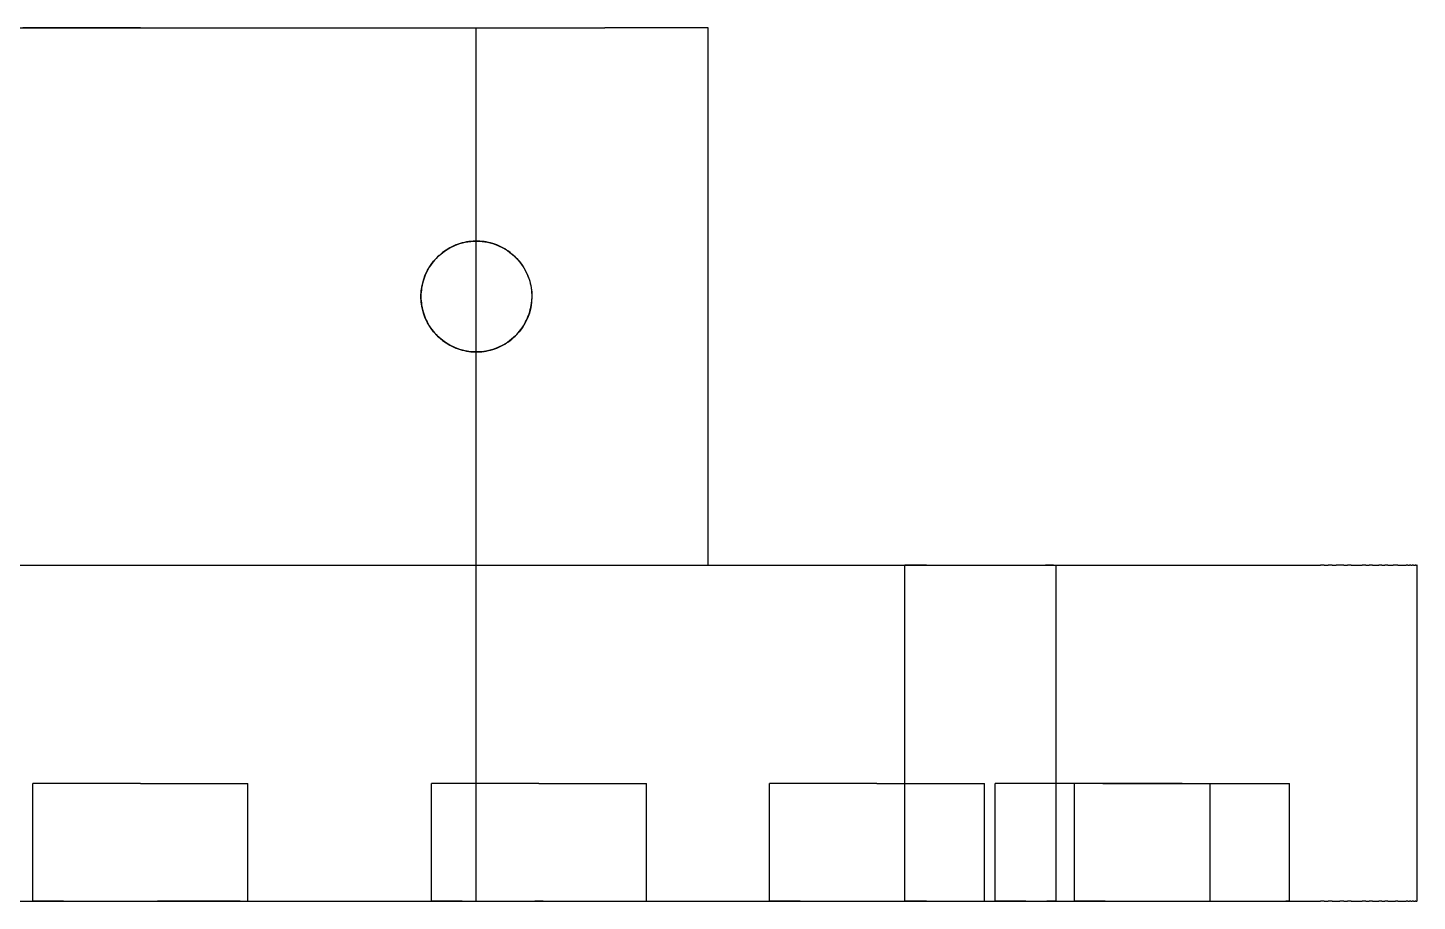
# Model space of a CAD drawing. Header units: millimetres. Extents: x -65 to 188, y -225 to 38.
# Drawn here: x 146.65 to 188, y -170 to -144 of the extents above; entities that cross this region are included whole.
import ezdxf

# ---------------------------------------------------------------- set-up
doc = ezdxf.new("R2010")
doc.units = ezdxf.units.MM
doc.layers.add('SIDE_YZ', color=7, linetype='Continuous')

msp = doc.modelspace()

# ---------------------------------------------------------------- linework, layer by layer
msp.add_circle((160, -152), 1.65)
msp.add_circle((160, -152), 1.65)
at = {"layer": 'SIDE_YZ'}
for p, q in [((136.3, -144), (163.7, -144)), ((146.872, -144), (146.497, -144)), ((147.252, -144), (146.872, -144)), ((147.637, -144), (147.252, -144)), ((148.025, -144), (147.637, -144)), ((148.416, -144), (148.025, -144)), ((148.81, -144), (148.416, -144)), ((149.205, -144), (148.81, -144)), ((149.602, -144), (149.205, -144)), ((150, -144), (149.602, -144)), ((150, -144), (150.398, -144)), ((150.398, -144), (150.795, -144)), ((150.795, -144), (151.19, -144)), ((151.19, -144), (151.584, -144)), ((151.584, -144), (151.975, -144)), ((151.975, -144), (152.363, -144)), ((152.363, -144), (152.748, -144)), ((152.748, -144), (153.128, -144)), ((153.128, -144), (153.503, -144)), ((153.503, -144), (153.873, -144)), ((153.873, -144), (154.236, -144)), ((154.236, -144), (154.593, -144)), ((154.593, -144), (154.942, -144)), ((154.942, -144), (155.284, -144)), ((155.284, -144), (155.618, -144)), ((155.618, -144), (155.942, -144)), ((155.942, -144), (156.257, -144)), ((156.257, -144), (156.562, -144)), ((156.562, -144), (156.857, -144)), ((156.857, -144), (157.141, -144)), ((157.141, -144), (157.414, -144)), ((157.414, -144), (157.675, -144)), ((157.675, -144), (157.923, -144)), ((157.923, -144), (158.16, -144)), ((158.16, -144), (158.383, -144)), ((158.383, -144), (158.593, -144)), ((158.593, -144), (158.79, -144)), ((158.79, -144), (158.972, -144)), ((158.972, -144), (159.141, -144)), ((159.141, -144), (159.295, -144)), ((159.295, -144), (159.434, -144)), ((159.434, -144), (159.559, -144)), ((159.559, -144), (159.668, -144)), ((159.668, -144), (159.762, -144)), ((159.762, -144), (159.84, -144)), ((159.84, -144), (159.903, -144)), ((159.903, -144), (159.951, -144)), ((159.951, -144), (159.982, -144)), ((159.982, -144), (159.998, -144)), ((159.998, -170), (159.998, -144)), ((163.7, -144), (163.826, -144)), ((163.951, -144), (163.826, -144)), ((164.076, -144), (163.951, -144)), ((164.201, -144), (164.076, -144)), ((164.324, -144), (164.201, -144)), ((164.447, -144), (164.324, -144)), ((164.569, -144), (164.447, -144)), ((164.689, -144), (164.569, -144)), ((164.808, -144), (164.689, -144)), ((164.925, -144), (164.808, -144)), ((165.04, -144), (164.925, -144)), ((165.153, -144), (165.04, -144)), ((165.264, -144), (165.153, -144)), ((165.372, -144), (165.264, -144)), ((165.478, -144), (165.372, -144)), ((165.581, -144), (165.478, -144)), ((165.681, -144), (165.581, -144)), ((165.778, -144), (165.681, -144)), ((165.872, -144), (165.778, -144)), ((165.963, -144), (165.872, -144)), ((166.05, -144), (165.963, -144)), ((166.133, -144), (166.05, -144)), ((166.213, -144), (166.133, -144)), ((166.289, -144), (166.213, -144)), ((166.361, -144), (166.289, -144)), ((166.428, -144), (166.361, -144)), ((166.492, -144), (166.428, -144)), ((166.551, -144), (166.492, -144)), ((166.606, -144), (166.551, -144)), ((166.656, -144), (166.606, -144)), ((166.702, -144), (166.656, -144)), ((166.743, -144), (166.702, -144)), ((166.78, -144), (166.743, -144)), ((166.812, -144), (166.78, -144)), ((166.839, -144), (166.812, -144)), ((166.861, -144), (166.839, -144)), ((166.878, -144), (166.861, -144)), ((166.89, -144), (166.878, -144)), ((166.898, -144), (166.89, -144)), ((166.898, -144), (166.9, -144)), ((166.9, -160), (166.9, -144)), ((159.331, -150.492), (159.271, -150.52)), ((159.391, -150.466), (159.331, -150.492)), ((159.453, -150.443), (159.391, -150.466)), ((159.515, -150.423), (159.453, -150.443)), ((159.578, -150.405), (159.515, -150.423)), ((159.642, -150.389), (159.578, -150.405)), ((159.706, -150.376), (159.642, -150.389)), ((159.771, -150.366), (159.706, -150.376)), ((159.836, -150.358), (159.771, -150.366)), ((159.902, -150.353), (159.836, -150.358)), ((159.967, -150.35), (159.902, -150.353)), ((160.033, -150.35), (159.967, -150.35)), ((160.098, -150.353), (160.033, -150.35)), ((160.164, -150.358), (160.098, -150.353)), ((160.229, -150.366), (160.164, -150.358)), ((160.294, -150.376), (160.229, -150.366)), ((160.358, -150.389), (160.294, -150.376)), ((160.422, -150.405), (160.358, -150.389)), ((160.485, -150.423), (160.422, -150.405)), ((160.547, -150.443), (160.485, -150.423)), ((160.609, -150.466), (160.547, -150.443)), ((160.669, -150.492), (160.609, -150.466)), ((160.729, -150.52), (160.669, -150.492)), ((158.755, -150.917), (158.713, -150.968)), ((158.799, -150.869), (158.755, -150.917)), ((158.845, -150.822), (158.799, -150.869)), ((158.893, -150.777), (158.845, -150.822)), ((158.893, -150.777), (158.942, -150.734)), ((158.993, -150.693), (158.942, -150.734)), ((159.046, -150.654), (158.993, -150.693)), ((159.1, -150.617), (159.046, -150.654)), ((159.156, -150.582), (159.1, -150.617)), ((159.213, -150.55), (159.156, -150.582)), ((159.271, -150.52), (159.213, -150.55)), ((160.787, -150.55), (160.729, -150.52)), ((160.844, -150.582), (160.787, -150.55)), ((160.9, -150.617), (160.844, -150.582)), ((160.954, -150.654), (160.9, -150.617)), ((161.007, -150.693), (160.954, -150.654)), ((161.058, -150.734), (161.007, -150.693)), ((161.107, -150.777), (161.058, -150.734)), ((161.155, -150.822), (161.107, -150.777)), ((161.201, -150.869), (161.155, -150.822)), ((161.201, -150.869), (161.245, -150.917)), ((161.245, -150.917), (161.287, -150.968)), ((158.505, -151.301), (158.479, -151.361)), ((158.534, -151.242), (158.505, -151.301)), ((158.566, -151.184), (158.534, -151.242)), ((158.599, -151.128), (158.566, -151.184)), ((158.635, -151.073), (158.599, -151.128)), ((158.673, -151.02), (158.635, -151.073)), ((158.713, -150.968), (158.673, -151.02)), ((161.287, -150.968), (161.327, -151.02)), ((161.327, -151.02), (161.365, -151.073)), ((161.365, -151.073), (161.401, -151.128)), ((161.401, -151.128), (161.434, -151.184)), ((161.434, -151.184), (161.466, -151.242)), ((161.466, -151.242), (161.495, -151.301)), ((161.495, -151.301), (161.521, -151.361)), ((158.371, -151.739), (158.362, -151.804)), ((158.383, -151.674), (158.371, -151.739)), ((158.397, -151.61), (158.383, -151.674)), ((158.414, -151.547), (158.397, -151.61)), ((158.433, -151.484), (158.414, -151.547)), ((158.455, -151.422), (158.433, -151.484)), ((158.479, -151.361), (158.455, -151.422)), ((161.521, -151.361), (161.545, -151.422)), ((161.545, -151.422), (161.567, -151.484)), ((161.567, -151.484), (161.586, -151.547)), ((161.586, -151.547), (161.603, -151.61)), ((161.603, -151.61), (161.617, -151.674)), ((161.617, -151.674), (161.629, -151.739)), ((161.629, -151.739), (161.638, -151.804)), ((158.351, -151.934), (158.35, -152)), ((158.35, -152), (158.351, -152.066)), ((158.355, -151.869), (158.351, -151.934)), ((158.351, -152.066), (158.355, -152.131)), ((158.362, -151.804), (158.355, -151.869)), ((158.355, -152.131), (158.362, -152.196)), ((161.638, -151.804), (161.645, -151.869)), ((161.638, -152.196), (161.645, -152.131)), ((161.645, -151.869), (161.649, -151.934)), ((161.645, -152.131), (161.649, -152.066)), ((161.649, -151.934), (161.65, -152)), ((161.65, -152), (161.649, -152.066)), ((158.362, -152.196), (158.371, -152.261)), ((158.371, -152.261), (158.383, -152.326)), ((158.383, -152.326), (158.397, -152.39)), ((158.397, -152.39), (158.414, -152.453)), ((158.414, -152.453), (158.433, -152.516)), ((158.433, -152.516), (158.455, -152.578)), ((158.455, -152.578), (158.479, -152.639)), ((161.521, -152.639), (161.545, -152.578)), ((161.545, -152.578), (161.567, -152.516)), ((161.567, -152.516), (161.586, -152.453)), ((161.586, -152.453), (161.603, -152.39)), ((161.603, -152.39), (161.617, -152.326)), ((161.617, -152.326), (161.629, -152.261)), ((161.629, -152.261), (161.638, -152.196)), ((158.479, -152.639), (158.505, -152.699)), ((158.505, -152.699), (158.534, -152.758)), ((158.534, -152.758), (158.566, -152.816)), ((158.566, -152.816), (158.599, -152.872)), ((158.599, -152.872), (158.635, -152.927)), ((158.635, -152.927), (158.673, -152.98)), ((158.673, -152.98), (158.713, -153.032)), ((161.287, -153.032), (161.327, -152.98)), ((161.327, -152.98), (161.365, -152.927)), ((161.365, -152.927), (161.401, -152.872)), ((161.401, -152.872), (161.434, -152.816)), ((161.434, -152.816), (161.466, -152.758)), ((161.466, -152.758), (161.495, -152.699)), ((161.495, -152.699), (161.521, -152.639)), ((158.713, -153.032), (158.755, -153.083)), ((158.755, -153.083), (158.799, -153.131)), ((158.799, -153.131), (158.845, -153.178)), ((158.845, -153.178), (158.893, -153.223)), ((158.893, -153.223), (158.942, -153.266)), ((158.993, -153.307), (158.942, -153.266)), ((158.993, -153.307), (159.046, -153.346)), ((159.046, -153.346), (159.1, -153.383)), ((159.1, -153.383), (159.156, -153.418)), ((160.844, -153.418), (160.9, -153.383)), ((160.9, -153.383), (160.954, -153.346)), ((160.954, -153.346), (161.007, -153.307)), ((161.007, -153.307), (161.058, -153.266)), ((161.058, -153.266), (161.107, -153.223)), ((161.107, -153.223), (161.155, -153.178)), ((161.155, -153.178), (161.201, -153.131)), ((161.201, -153.131), (161.245, -153.083)), ((161.245, -153.083), (161.287, -153.032)), ((159.156, -153.418), (159.213, -153.45)), ((159.213, -153.45), (159.271, -153.48)), ((159.271, -153.48), (159.331, -153.508)), ((159.331, -153.508), (159.391, -153.534)), ((159.391, -153.534), (159.453, -153.557)), ((159.453, -153.557), (159.515, -153.577)), ((159.515, -153.577), (159.578, -153.595)), ((159.578, -153.595), (159.642, -153.611)), ((159.642, -153.611), (159.706, -153.624)), ((159.706, -153.624), (159.771, -153.634)), ((159.771, -153.634), (159.836, -153.642)), ((159.836, -153.642), (159.902, -153.647)), ((159.902, -153.647), (159.967, -153.65)), ((159.967, -153.65), (160.033, -153.65)), ((160.033, -153.65), (160.098, -153.647)), ((160.098, -153.647), (160.164, -153.642)), ((160.164, -153.642), (160.229, -153.634)), ((160.229, -153.634), (160.294, -153.624)), ((160.294, -153.624), (160.358, -153.611)), ((160.358, -153.611), (160.422, -153.595)), ((160.422, -153.595), (160.485, -153.577)), ((160.485, -153.577), (160.547, -153.557)), ((160.547, -153.557), (160.609, -153.534)), ((160.609, -153.534), (160.669, -153.508)), ((160.669, -153.508), (160.729, -153.48)), ((160.729, -153.48), (160.787, -153.45)), ((160.787, -153.45), (160.844, -153.418)), ((115, -160), (185, -160)), ((136.3, -160), (163.7, -160)), ((163.7, -160), (163.826, -160)), ((163.826, -160), (163.951, -160)), ((163.951, -160), (164.076, -160)), ((164.076, -160), (164.201, -160)), ((164.201, -160), (164.324, -160)), ((164.324, -160), (164.447, -160)), ((164.447, -160), (164.569, -160)), ((164.569, -160), (164.689, -160)), ((164.689, -160), (164.808, -160)), ((164.808, -160), (164.925, -160)), ((164.925, -160), (165.04, -160)), ((165.04, -160), (165.153, -160)), ((165.153, -160), (165.264, -160)), ((165.264, -160), (165.372, -160)), ((165.372, -160), (165.478, -160)), ((165.478, -160), (165.581, -160)), ((165.581, -160), (165.681, -160)), ((165.681, -160), (165.778, -160)), ((165.778, -160), (165.872, -160)), ((165.872, -160), (165.963, -160)), ((165.963, -160), (166.05, -160)), ((166.05, -160), (166.133, -160)), ((166.133, -160), (166.213, -160)), ((166.213, -160), (166.289, -160)), ((166.289, -160), (166.361, -160)), ((166.361, -160), (166.428, -160)), ((166.428, -160), (166.492, -160)), ((166.492, -160), (166.551, -160)), ((166.551, -160), (166.606, -160)), ((166.606, -160), (166.656, -160)), ((166.656, -160), (166.702, -160)), ((166.702, -160), (166.743, -160)), ((166.743, -160), (166.78, -160)), ((166.78, -160), (166.812, -160)), ((166.812, -160), (166.839, -160)), ((166.839, -160), (166.861, -160)), ((166.861, -160), (166.878, -160)), ((166.878, -160), (166.89, -160)), ((166.89, -160), (166.898, -160)), ((166.898, -160), (166.9, -160)), ((172.75, -170), (172.75, -160)), ((172.754, -160), (172.75, -160)), ((172.761, -160), (172.754, -160)), ((172.772, -160), (172.761, -160)), ((172.786, -160), (172.772, -160)), ((172.804, -160), (172.786, -160)), ((172.825, -160), (172.804, -160)), ((172.849, -160), (172.825, -160)), ((172.877, -160), (172.849, -160)), ((172.909, -160), (172.877, -160)), ((172.943, -160), (172.909, -160)), ((172.981, -160), (172.943, -160)), ((173.022, -160), (172.981, -160)), ((173.067, -160), (173.022, -160)), ((173.114, -160), (173.067, -160)), ((173.164, -160), (173.114, -160)), ((173.217, -160), (173.164, -160)), ((173.273, -160), (173.217, -160)), ((173.332, -160), (173.273, -160)), ((173.393, -160), (173.332, -160)), ((173.393, -160), (173.457, -160)), ((173.457, -160), (173.523, -160)), ((173.523, -160), (173.592, -160)), ((173.592, -160), (173.663, -160)), ((173.663, -160), (173.736, -160)), ((173.736, -160), (173.811, -160)), ((173.811, -160), (173.888, -160)), ((173.888, -160), (173.967, -160)), ((173.967, -160), (174.047, -160)), ((174.047, -160), (174.129, -160)), ((174.129, -160), (174.212, -160)), ((174.212, -160), (174.296, -160)), ((174.296, -160), (174.382, -160)), ((174.382, -160), (174.468, -160)), ((174.468, -160), (174.556, -160)), ((174.556, -160), (174.644, -160)), ((174.644, -160), (174.732, -160)), ((174.732, -160), (174.821, -160)), ((174.821, -160), (174.911, -160)), ((174.911, -160), (175, -160)), ((175, -160), (175.089, -160)), ((175.089, -160), (175.179, -160)), ((175.179, -160), (175.268, -160)), ((175.268, -160), (175.356, -160)), ((175.356, -160), (175.444, -160)), ((175.444, -160), (175.532, -160)), ((175.532, -160), (175.618, -160)), ((175.618, -160), (175.704, -160)), ((175.704, -160), (175.788, -160)), ((175.788, -160), (175.871, -160)), ((175.871, -160), (175.953, -160)), ((175.953, -160), (176.033, -160)), ((176.033, -160), (176.112, -160)), ((176.112, -160), (176.189, -160)), ((176.189, -160), (176.264, -160)), ((176.264, -160), (176.337, -160)), ((176.337, -160), (176.408, -160)), ((176.408, -160), (176.477, -160)), ((176.477, -160), (176.543, -160)), ((176.543, -160), (176.607, -160)), ((176.607, -160), (176.668, -160)), ((176.668, -160), (176.727, -160)), ((176.727, -160), (176.783, -160)), ((176.783, -160), (176.836, -160)), ((176.836, -160), (176.886, -160)), ((176.886, -160), (176.933, -160)), ((176.978, -160), (176.933, -160)), ((177.019, -160), (176.978, -160)), ((177.057, -160), (177.019, -160)), ((177.091, -160), (177.057, -160)), ((177.123, -160), (177.091, -160)), ((177.151, -160), (177.123, -160)), ((177.175, -160), (177.151, -160)), ((177.175, -160), (177.196, -160)), ((177.196, -160), (177.214, -160)), ((177.214, -160), (177.228, -160)), ((177.228, -160), (177.239, -160)), ((177.239, -160), (177.246, -160)), ((177.246, -160), (177.25, -160)), ((177.25, -170), (177.25, -160)), ((185, -160), (185.118, -160)), ((185.235, -160), (185.118, -160)), ((185.235, -160), (185.353, -160)), ((185.469, -160), (185.353, -160)), ((185.469, -160), (185.585, -160)), ((185.7, -160), (185.585, -160)), ((185.814, -160), (185.7, -160)), ((185.814, -160), (185.927, -160)), ((186.038, -160), (185.927, -160)), ((186.038, -160), (186.148, -160)), ((186.148, -160), (186.256, -160)), ((186.256, -160), (186.362, -160)), ((186.466, -160), (186.362, -160)), ((186.466, -160), (186.567, -160)), ((186.667, -160), (186.567, -160)), ((186.667, -160), (186.763, -160)), ((186.763, -160), (186.857, -160)), ((186.948, -160), (186.857, -160)), ((186.948, -160), (187.036, -160)), ((187.121, -160), (187.036, -160)), ((187.121, -160), (187.203, -160)), ((187.203, -160), (187.281, -160)), ((187.356, -160), (187.281, -160)), ((187.427, -160), (187.356, -160)), ((187.427, -160), (187.494, -160)), ((187.494, -160), (187.558, -160)), ((187.558, -160), (187.617, -160)), ((187.617, -160), (187.673, -160)), ((187.724, -160), (187.673, -160)), ((187.724, -160), (187.772, -160)), ((187.815, -160), (187.772, -160)), ((187.815, -160), (187.853, -160)), ((187.887, -160), (187.853, -160)), ((187.887, -160), (187.917, -160)), ((187.917, -160), (187.942, -160)), ((187.963, -160), (187.942, -160)), ((187.963, -160), (187.979, -160)), ((187.979, -160), (187.991, -160)), ((187.998, -160), (187.991, -160)), ((187.998, -160), (188, -160)), ((188, -170), (188, -160)), ((146.801, -170), (146.801, -166.5)), ((146.806, -166.5), (146.801, -166.5)), ((146.816, -166.5), (146.806, -166.5)), ((146.831, -166.5), (146.816, -166.5)), ((146.851, -166.5), (146.831, -166.5)), ((146.876, -166.5), (146.851, -166.5)), ((146.906, -166.5), (146.876, -166.5)), ((146.941, -166.5), (146.906, -166.5)), ((146.981, -166.5), (146.941, -166.5)), ((147.026, -166.5), (146.981, -166.5)), ((147.075, -166.5), (147.026, -166.5)), ((147.129, -166.5), (147.075, -166.5)), ((147.187, -166.5), (147.129, -166.5)), ((147.25, -166.5), (147.187, -166.5)), ((147.317, -166.5), (147.25, -166.5)), ((147.389, -166.5), (147.317, -166.5)), ((147.465, -166.5), (147.389, -166.5)), ((147.544, -166.5), (147.465, -166.5)), ((147.628, -166.5), (147.544, -166.5)), ((147.715, -166.5), (147.628, -166.5)), ((147.806, -166.5), (147.715, -166.5)), ((147.9, -166.5), (147.806, -166.5)), ((147.998, -166.5), (147.9, -166.5)), ((148.099, -166.5), (147.998, -166.5)), ((148.202, -166.5), (148.099, -166.5)), ((148.309, -166.5), (148.202, -166.5)), ((148.418, -166.5), (148.309, -166.5)), ((148.53, -166.5), (148.418, -166.5)), ((148.644, -166.5), (148.53, -166.5)), ((148.761, -166.5), (148.644, -166.5)), ((148.879, -166.5), (148.761, -166.5)), ((148.999, -166.5), (148.879, -166.5)), ((149.121, -166.5), (148.999, -166.5)), ((149.244, -166.5), (149.121, -166.5)), ((149.368, -166.5), (149.244, -166.5)), ((149.493, -166.5), (149.368, -166.5)), ((149.619, -166.5), (149.493, -166.5)), ((149.746, -166.5), (149.619, -166.5)), ((149.873, -166.5), (149.746, -166.5)), ((150, -166.5), (149.873, -166.5)), ((150, -166.5), (150.127, -166.5)), ((150.127, -166.5), (150.254, -166.5)), ((150.254, -166.5), (150.381, -166.5)), ((150.381, -166.5), (150.507, -166.5)), ((150.507, -166.5), (150.632, -166.5)), ((150.632, -166.5), (150.756, -166.5)), ((150.756, -166.5), (150.879, -166.5)), ((150.879, -166.5), (151.001, -166.5)), ((151.001, -166.5), (151.121, -166.5)), ((151.121, -166.5), (151.239, -166.5)), ((151.239, -166.5), (151.356, -166.5)), ((151.356, -166.5), (151.47, -166.5)), ((151.47, -166.5), (151.582, -166.5)), ((151.582, -166.5), (151.691, -166.5)), ((151.691, -166.5), (151.798, -166.5)), ((151.798, -166.5), (151.901, -166.5)), ((151.901, -166.5), (152.002, -166.5)), ((152.002, -166.5), (152.1, -166.5)), ((152.1, -166.5), (152.194, -166.5)), ((152.194, -166.5), (152.285, -166.5)), ((152.285, -166.5), (152.372, -166.5)), ((152.372, -166.5), (152.456, -166.5)), ((152.456, -166.5), (152.535, -166.5)), ((152.535, -166.5), (152.611, -166.5)), ((152.611, -166.5), (152.683, -166.5)), ((152.683, -166.5), (152.75, -166.5)), ((152.75, -166.5), (152.813, -166.5)), ((152.813, -166.5), (152.871, -166.5)), ((152.871, -166.5), (152.925, -166.5)), ((152.925, -166.5), (152.974, -166.5)), ((152.974, -166.5), (153.019, -166.5)), ((153.019, -166.5), (153.059, -166.5)), ((153.059, -166.5), (153.094, -166.5)), ((153.094, -166.5), (153.124, -166.5)), ((153.124, -166.5), (153.149, -166.5)), ((153.149, -166.5), (153.169, -166.5)), ((153.169, -166.5), (153.184, -166.5)), ((153.184, -166.5), (153.194, -166.5)), ((153.194, -166.5), (153.199, -166.5)), ((153.199, -170), (153.199, -166.5)), ((158.664, -170), (158.664, -166.5)), ((158.669, -166.5), (158.664, -166.5)), ((158.679, -166.5), (158.669, -166.5)), ((158.694, -166.5), (158.679, -166.5)), ((158.714, -166.5), (158.694, -166.5)), ((158.739, -166.5), (158.714, -166.5)), ((158.769, -166.5), (158.739, -166.5)), ((158.804, -166.5), (158.769, -166.5)), ((158.844, -166.5), (158.804, -166.5)), ((158.889, -166.5), (158.844, -166.5)), ((158.938, -166.5), (158.889, -166.5)), ((158.992, -166.5), (158.938, -166.5)), ((159.05, -166.5), (158.992, -166.5)), ((159.113, -166.5), (159.05, -166.5)), ((159.181, -166.5), (159.113, -166.5)), ((159.252, -166.5), (159.181, -166.5)), ((159.328, -166.5), (159.252, -166.5)), ((159.407, -166.5), (159.328, -166.5)), ((159.491, -166.5), (159.407, -166.5)), ((159.578, -166.5), (159.491, -166.5)), ((159.669, -166.5), (159.578, -166.5)), ((159.763, -166.5), (159.669, -166.5)), ((159.861, -166.5), (159.763, -166.5)), ((159.962, -166.5), (159.861, -166.5)), ((160.066, -166.5), (159.962, -166.5)), ((160.172, -166.5), (160.066, -166.5)), ((160.282, -166.5), (160.172, -166.5)), ((160.393, -166.5), (160.282, -166.5)), ((160.508, -166.5), (160.393, -166.5)), ((160.624, -166.5), (160.508, -166.5)), ((160.742, -166.5), (160.624, -166.5)), ((160.862, -166.5), (160.742, -166.5)), ((160.984, -166.5), (160.862, -166.5)), ((161.107, -166.5), (160.984, -166.5)), ((161.231, -166.5), (161.107, -166.5)), ((161.356, -166.5), (161.231, -166.5)), ((161.482, -166.5), (161.356, -166.5)), ((161.609, -166.5), (161.482, -166.5)), ((161.736, -166.5), (161.609, -166.5)), ((161.863, -166.5), (161.736, -166.5)), ((161.863, -166.5), (161.99, -166.5)), ((161.99, -166.5), (162.117, -166.5)), ((162.117, -166.5), (162.244, -166.5)), ((162.244, -166.5), (162.37, -166.5)), ((162.37, -166.5), (162.495, -166.5)), ((162.495, -166.5), (162.619, -166.5)), ((162.619, -166.5), (162.743, -166.5)), ((162.743, -166.5), (162.864, -166.5)), ((162.864, -166.5), (162.984, -166.5)), ((162.984, -166.5), (163.102, -166.5)), ((163.102, -166.5), (163.219, -166.5)), ((163.219, -166.5), (163.333, -166.5)), ((163.333, -166.5), (163.445, -166.5)), ((163.445, -166.5), (163.554, -166.5)), ((163.554, -166.5), (163.661, -166.5)), ((163.661, -166.5), (163.765, -166.5)), ((163.765, -166.5), (163.865, -166.5)), ((163.865, -166.5), (163.963, -166.5)), ((163.963, -166.5), (164.057, -166.5)), ((164.057, -166.5), (164.148, -166.5)), ((164.148, -166.5), (164.236, -166.5)), ((164.236, -166.5), (164.319, -166.5)), ((164.319, -166.5), (164.399, -166.5)), ((164.399, -166.5), (164.474, -166.5)), ((164.474, -166.5), (164.546, -166.5)), ((164.546, -166.5), (164.613, -166.5)), ((164.613, -166.5), (164.676, -166.5)), ((164.676, -166.5), (164.734, -166.5)), ((164.734, -166.5), (164.788, -166.5)), ((164.788, -166.5), (164.838, -166.5)), ((164.838, -166.5), (164.882, -166.5)), ((164.882, -166.5), (164.922, -166.5)), ((164.922, -166.5), (164.957, -166.5)), ((164.957, -166.5), (164.987, -166.5)), ((164.987, -166.5), (165.012, -166.5)), ((165.012, -166.5), (165.032, -166.5)), ((165.032, -166.5), (165.047, -166.5)), ((165.047, -166.5), (165.057, -166.5)), ((165.057, -166.5), (165.063, -166.5)), ((165.063, -170), (165.063, -166.5)), ((168.721, -170), (168.721, -166.5)), ((168.726, -166.5), (168.721, -166.5)), ((168.736, -166.5), (168.726, -166.5)), ((168.751, -166.5), (168.736, -166.5)), ((168.771, -166.5), (168.751, -166.5)), ((168.797, -166.5), (168.771, -166.5)), ((168.827, -166.5), (168.797, -166.5)), ((168.862, -166.5), (168.827, -166.5)), ((168.901, -166.5), (168.862, -166.5)), ((168.946, -166.5), (168.901, -166.5)), ((168.995, -166.5), (168.946, -166.5)), ((169.049, -166.5), (168.995, -166.5)), ((169.108, -166.5), (169.049, -166.5)), ((169.17, -166.5), (169.108, -166.5)), ((169.238, -166.5), (169.17, -166.5)), ((169.309, -166.5), (169.238, -166.5)), ((169.385, -166.5), (169.309, -166.5)), ((169.464, -166.5), (169.385, -166.5)), ((169.548, -166.5), (169.464, -166.5)), ((169.635, -166.5), (169.548, -166.5)), ((169.726, -166.5), (169.635, -166.5)), ((169.82, -166.5), (169.726, -166.5)), ((169.918, -166.5), (169.82, -166.5)), ((170.019, -166.5), (169.918, -166.5)), ((170.123, -166.5), (170.019, -166.5)), ((170.229, -166.5), (170.123, -166.5)), ((170.339, -166.5), (170.229, -166.5)), ((170.451, -166.5), (170.339, -166.5)), ((170.565, -166.5), (170.451, -166.5)), ((170.681, -166.5), (170.565, -166.5)), ((170.799, -166.5), (170.681, -166.5)), ((170.919, -166.5), (170.799, -166.5)), ((171.041, -166.5), (170.919, -166.5)), ((171.164, -166.5), (171.041, -166.5)), ((171.288, -166.5), (171.164, -166.5)), ((171.413, -166.5), (171.288, -166.5)), ((171.539, -166.5), (171.413, -166.5)), ((171.666, -166.5), (171.539, -166.5)), ((171.793, -166.5), (171.666, -166.5)), ((171.92, -166.5), (171.793, -166.5)), ((171.92, -166.5), (172.048, -166.5)), ((172.048, -166.5), (172.175, -166.5)), ((172.175, -166.5), (172.301, -166.5)), ((172.301, -166.5), (172.427, -166.5)), ((172.427, -166.5), (172.552, -166.5)), ((172.552, -166.5), (172.677, -166.5)), ((172.677, -166.5), (172.8, -166.5)), ((172.8, -166.5), (172.921, -166.5)), ((172.921, -166.5), (173.041, -166.5)), ((173.041, -166.5), (173.16, -166.5)), ((173.16, -166.5), (173.276, -166.5)), ((173.276, -166.5), (173.39, -166.5)), ((173.39, -166.5), (173.502, -166.5)), ((173.502, -166.5), (173.611, -166.5)), ((173.611, -166.5), (173.718, -166.5)), ((173.718, -166.5), (173.822, -166.5)), ((173.822, -166.5), (173.923, -166.5)), ((173.923, -166.5), (174.02, -166.5)), ((174.02, -166.5), (174.115, -166.5)), ((174.115, -166.5), (174.205, -166.5)), ((174.205, -166.5), (174.293, -166.5)), ((174.293, -166.5), (174.376, -166.5)), ((174.376, -166.5), (174.456, -166.5)), ((174.456, -166.5), (174.531, -166.5)), ((174.531, -166.5), (174.603, -166.5)), ((174.603, -166.5), (174.67, -166.5)), ((174.67, -166.5), (174.733, -166.5)), ((174.733, -166.5), (174.791, -166.5)), ((174.791, -166.5), (174.845, -166.5)), ((174.845, -166.5), (174.895, -166.5)), ((174.895, -166.5), (174.939, -166.5)), ((174.939, -166.5), (174.979, -166.5)), ((174.979, -166.5), (175.014, -166.5)), ((175.014, -166.5), (175.044, -166.5)), ((175.044, -166.5), (175.069, -166.5)), ((175.069, -166.5), (175.089, -166.5)), ((175.089, -166.5), (175.105, -166.5)), ((175.105, -166.5), (175.115, -166.5)), ((175.115, -166.5), (175.12, -166.5)), ((175.12, -170), (175.12, -166.5)), ((175.441, -170), (175.441, -166.5)), ((175.446, -166.5), (175.441, -166.5)), ((175.456, -166.5), (175.446, -166.5)), ((175.471, -166.5), (175.456, -166.5)), ((175.491, -166.5), (175.471, -166.5)), ((175.517, -166.5), (175.491, -166.5)), ((175.547, -166.5), (175.517, -166.5)), ((175.582, -166.5), (175.547, -166.5)), ((175.621, -166.5), (175.582, -166.5)), ((175.666, -166.5), (175.621, -166.5)), ((175.715, -166.5), (175.666, -166.5)), ((175.769, -166.5), (175.715, -166.5)), ((175.828, -166.5), (175.769, -166.5)), ((175.89, -166.5), (175.828, -166.5)), ((175.958, -166.5), (175.89, -166.5)), ((176.029, -166.5), (175.958, -166.5)), ((176.105, -166.5), (176.029, -166.5)), ((176.184, -166.5), (176.105, -166.5)), ((176.268, -166.5), (176.184, -166.5)), ((176.355, -166.5), (176.268, -166.5)), ((176.446, -166.5), (176.355, -166.5)), ((176.54, -166.5), (176.446, -166.5)), ((176.638, -166.5), (176.54, -166.5)), ((176.739, -166.5), (176.638, -166.5)), ((176.843, -166.5), (176.739, -166.5)), ((176.949, -166.5), (176.843, -166.5)), ((177.059, -166.5), (176.949, -166.5)), ((177.171, -166.5), (177.059, -166.5)), ((177.285, -166.5), (177.171, -166.5)), ((177.401, -166.5), (177.285, -166.5)), ((177.519, -166.5), (177.401, -166.5)), ((177.639, -166.5), (177.519, -166.5)), ((177.761, -166.5), (177.639, -166.5)), ((177.884, -166.5), (177.761, -166.5)), ((177.801, -170), (177.801, -166.5)), ((177.806, -166.5), (177.801, -166.5)), ((177.816, -166.5), (177.806, -166.5)), ((177.831, -166.5), (177.816, -166.5)), ((177.851, -166.5), (177.831, -166.5)), ((177.876, -166.5), (177.851, -166.5)), ((177.906, -166.5), (177.876, -166.5)), ((178.008, -166.5), (177.884, -166.5)), ((177.941, -166.5), (177.906, -166.5)), ((177.981, -166.5), (177.941, -166.5)), ((178.026, -166.5), (177.981, -166.5)), ((178.133, -166.5), (178.008, -166.5)), ((178.075, -166.5), (178.026, -166.5)), ((178.129, -166.5), (178.075, -166.5)), ((178.187, -166.5), (178.129, -166.5)), ((178.259, -166.5), (178.133, -166.5)), ((178.25, -166.5), (178.187, -166.5)), ((178.317, -166.5), (178.25, -166.5)), ((178.386, -166.5), (178.259, -166.5)), ((178.389, -166.5), (178.317, -166.5)), ((178.513, -166.5), (178.386, -166.5)), ((178.465, -166.5), (178.389, -166.5)), ((178.544, -166.5), (178.465, -166.5)), ((178.64, -166.5), (178.513, -166.5)), ((178.628, -166.5), (178.544, -166.5)), ((178.715, -166.5), (178.628, -166.5)), ((178.64, -166.5), (178.767, -166.5)), ((178.806, -166.5), (178.715, -166.5)), ((178.767, -166.5), (178.895, -166.5)), ((178.9, -166.5), (178.806, -166.5)), ((178.895, -166.5), (179.021, -166.5)), ((178.998, -166.5), (178.9, -166.5)), ((179.099, -166.5), (178.998, -166.5)), ((179.021, -166.5), (179.147, -166.5)), ((179.202, -166.5), (179.099, -166.5)), ((179.147, -166.5), (179.272, -166.5)), ((179.309, -166.5), (179.202, -166.5)), ((179.272, -166.5), (179.397, -166.5)), ((179.418, -166.5), (179.309, -166.5)), ((179.397, -166.5), (179.52, -166.5)), ((179.53, -166.5), (179.418, -166.5)), ((179.52, -166.5), (179.641, -166.5)), ((179.644, -166.5), (179.53, -166.5)), ((179.641, -166.5), (179.761, -166.5)), ((179.761, -166.5), (179.644, -166.5)), ((179.761, -166.5), (179.88, -166.5)), ((179.879, -166.5), (179.761, -166.5)), ((179.999, -166.5), (179.879, -166.5)), ((179.88, -166.5), (179.996, -166.5)), ((179.996, -166.5), (180.11, -166.5)), ((180.121, -166.5), (179.999, -166.5)), ((180.11, -166.5), (180.222, -166.5)), ((180.244, -166.5), (180.121, -166.5)), ((180.222, -166.5), (180.331, -166.5)), ((180.368, -166.5), (180.244, -166.5)), ((180.331, -166.5), (180.438, -166.5)), ((180.493, -166.5), (180.368, -166.5)), ((180.438, -166.5), (180.542, -166.5)), ((180.619, -166.5), (180.493, -166.5)), ((180.542, -166.5), (180.643, -166.5)), ((180.746, -166.5), (180.619, -166.5)), ((180.643, -166.5), (180.74, -166.5)), ((180.74, -166.5), (180.835, -166.5)), ((180.873, -166.5), (180.746, -166.5)), ((180.835, -166.5), (180.925, -166.5)), ((181, -166.5), (180.873, -166.5)), ((180.925, -166.5), (181.013, -166.5)), ((181, -166.5), (181.127, -166.5)), ((181.013, -166.5), (181.096, -166.5)), ((181.096, -166.5), (181.176, -166.5)), ((181.127, -166.5), (181.254, -166.5)), ((181.176, -166.5), (181.251, -166.5)), ((181.251, -166.5), (181.323, -166.5)), ((181.254, -166.5), (181.381, -166.5)), ((181.323, -166.5), (181.39, -166.5)), ((181.381, -166.5), (181.507, -166.5)), ((181.39, -166.5), (181.453, -166.5)), ((181.453, -166.5), (181.511, -166.5)), ((181.507, -166.5), (181.632, -166.5)), ((181.511, -166.5), (181.565, -166.5)), ((181.565, -166.5), (181.615, -166.5)), ((181.615, -166.5), (181.659, -166.5)), ((181.632, -166.5), (181.756, -166.5)), ((181.659, -166.5), (181.699, -166.5)), ((181.699, -166.5), (181.734, -166.5)), ((181.734, -166.5), (181.764, -166.5)), ((181.756, -166.5), (181.879, -166.5)), ((181.764, -166.5), (181.789, -166.5)), ((181.789, -166.5), (181.809, -166.5)), ((181.809, -166.5), (181.824, -166.5)), ((181.824, -166.5), (181.835, -166.5)), ((181.835, -166.5), (181.84, -166.5)), ((181.84, -170), (181.84, -166.5)), ((181.879, -166.5), (182.001, -166.5)), ((182.001, -166.5), (182.121, -166.5)), ((182.121, -166.5), (182.239, -166.5)), ((182.239, -166.5), (182.356, -166.5)), ((182.356, -166.5), (182.47, -166.5)), ((182.47, -166.5), (182.582, -166.5)), ((182.582, -166.5), (182.691, -166.5)), ((182.691, -166.5), (182.798, -166.5)), ((182.798, -166.5), (182.901, -166.5)), ((182.901, -166.5), (183.002, -166.5)), ((183.002, -166.5), (183.1, -166.5)), ((183.1, -166.5), (183.194, -166.5)), ((183.194, -166.5), (183.285, -166.5)), ((183.285, -166.5), (183.372, -166.5)), ((183.372, -166.5), (183.456, -166.5)), ((183.456, -166.5), (183.535, -166.5)), ((183.535, -166.5), (183.611, -166.5)), ((183.611, -166.5), (183.683, -166.5)), ((183.683, -166.5), (183.75, -166.5)), ((183.75, -166.5), (183.813, -166.5)), ((183.813, -166.5), (183.871, -166.5)), ((183.871, -166.5), (183.925, -166.5)), ((183.925, -166.5), (183.974, -166.5)), ((183.974, -166.5), (184.019, -166.5)), ((184.019, -166.5), (184.059, -166.5)), ((184.059, -166.5), (184.094, -166.5)), ((184.094, -166.5), (184.124, -166.5)), ((184.124, -166.5), (184.149, -166.5)), ((184.149, -166.5), (184.169, -166.5)), ((184.169, -166.5), (184.184, -166.5)), ((184.184, -166.5), (184.194, -166.5)), ((184.194, -166.5), (184.199, -166.5)), ((184.199, -170), (184.199, -166.5)), ((115, -170), (185, -170)), ((146.497, -170), (146.872, -170)), ((146.806, -170), (146.801, -170)), ((146.816, -170), (146.806, -170)), ((146.831, -170), (146.816, -170)), ((146.851, -170), (146.831, -170)), ((146.876, -170), (146.851, -170)), ((146.872, -170), (147.252, -170)), ((146.906, -170), (146.876, -170)), ((146.941, -170), (146.906, -170)), ((146.981, -170), (146.941, -170)), ((147.026, -170), (146.981, -170)), ((147.075, -170), (147.026, -170)), ((147.129, -170), (147.075, -170)), ((147.187, -170), (147.129, -170)), ((147.25, -170), (147.187, -170)), ((147.317, -170), (147.25, -170)), ((147.252, -170), (147.637, -170)), ((147.389, -170), (147.317, -170)), ((147.465, -170), (147.389, -170)), ((147.544, -170), (147.465, -170)), ((147.628, -170), (147.544, -170)), ((147.715, -170), (147.628, -170)), ((147.637, -170), (148.025, -170)), ((147.715, -170), (147.806, -170)), ((147.806, -170), (147.9, -170)), ((147.9, -170), (147.998, -170)), ((147.998, -170), (148.099, -170)), ((148.025, -170), (148.416, -170)), ((148.099, -170), (148.202, -170)), ((148.202, -170), (148.309, -170)), ((148.309, -170), (148.418, -170)), ((148.416, -170), (148.81, -170)), ((148.418, -170), (148.53, -170)), ((148.53, -170), (148.644, -170)), ((148.644, -170), (148.761, -170)), ((148.761, -170), (148.879, -170)), ((148.81, -170), (149.205, -170)), ((148.879, -170), (148.999, -170)), ((148.999, -170), (149.121, -170)), ((149.121, -170), (149.244, -170)), ((149.205, -170), (149.602, -170)), ((149.244, -170), (149.368, -170)), ((149.368, -170), (149.493, -170)), ((149.493, -170), (149.619, -170)), ((149.602, -170), (150, -170)), ((149.619, -170), (149.746, -170)), ((149.746, -170), (149.873, -170)), ((149.873, -170), (150, -170)), ((150, -170), (150.127, -170)), ((150, -170), (150.398, -170)), ((150.127, -170), (150.254, -170)), ((150.254, -170), (150.381, -170)), ((150.381, -170), (150.507, -170)), ((150.398, -170), (150.795, -170)), ((150.632, -170), (150.507, -170)), ((150.756, -170), (150.632, -170)), ((150.879, -170), (150.756, -170)), ((150.795, -170), (151.19, -170)), ((151.001, -170), (150.879, -170)), ((151.121, -170), (151.001, -170)), ((151.239, -170), (151.121, -170)), ((151.19, -170), (151.584, -170)), ((151.356, -170), (151.239, -170)), ((151.47, -170), (151.356, -170)), ((151.582, -170), (151.47, -170)), ((151.691, -170), (151.582, -170)), ((151.584, -170), (151.975, -170)), ((151.798, -170), (151.691, -170)), ((151.901, -170), (151.798, -170)), ((152.002, -170), (151.901, -170)), ((151.975, -170), (152.363, -170)), ((152.1, -170), (152.002, -170)), ((152.194, -170), (152.1, -170)), ((152.285, -170), (152.194, -170)), ((152.372, -170), (152.285, -170)), ((152.363, -170), (152.748, -170)), ((152.456, -170), (152.372, -170)), ((152.535, -170), (152.456, -170)), ((152.611, -170), (152.535, -170)), ((152.683, -170), (152.611, -170)), ((152.75, -170), (152.683, -170)), ((152.748, -170), (153.128, -170)), ((152.813, -170), (152.75, -170)), ((152.871, -170), (152.813, -170)), ((152.925, -170), (152.871, -170)), ((152.974, -170), (152.925, -170)), ((152.974, -170), (153.019, -170)), ((153.019, -170), (153.059, -170)), ((153.059, -170), (153.094, -170)), ((153.094, -170), (153.124, -170)), ((153.124, -170), (153.149, -170)), ((153.128, -170), (153.503, -170)), ((153.149, -170), (153.169, -170)), ((153.169, -170), (153.184, -170)), ((153.184, -170), (153.194, -170)), ((153.194, -170), (153.199, -170)), ((153.503, -170), (153.873, -170)), ((153.873, -170), (154.236, -170)), ((154.236, -170), (154.593, -170)), ((154.593, -170), (154.942, -170)), ((154.942, -170), (155.284, -170)), ((155.284, -170), (155.618, -170)), ((155.618, -170), (155.942, -170)), ((155.942, -170), (156.257, -170)), ((156.257, -170), (156.562, -170)), ((156.562, -170), (156.857, -170)), ((156.857, -170), (157.141, -170)), ((157.141, -170), (157.414, -170)), ((157.414, -170), (157.675, -170)), ((157.675, -170), (157.923, -170)), ((157.923, -170), (158.16, -170)), ((158.16, -170), (158.383, -170)), ((158.383, -170), (158.593, -170)), ((158.593, -170), (158.79, -170)), ((158.669, -170), (158.664, -170)), ((158.679, -170), (158.669, -170)), ((158.694, -170), (158.679, -170)), ((158.714, -170), (158.694, -170)), ((158.739, -170), (158.714, -170)), ((158.769, -170), (158.739, -170)), ((158.804, -170), (158.769, -170)), ((158.79, -170), (158.972, -170)), ((158.844, -170), (158.804, -170)), ((158.889, -170), (158.844, -170)), ((158.938, -170), (158.889, -170)), ((158.992, -170), (158.938, -170)), ((158.972, -170), (159.141, -170)), ((159.05, -170), (158.992, -170)), ((159.113, -170), (159.05, -170)), ((159.181, -170), (159.113, -170)), ((159.141, -170), (159.295, -170)), ((159.252, -170), (159.181, -170)), ((159.328, -170), (159.252, -170)), ((159.295, -170), (159.434, -170)), ((159.407, -170), (159.328, -170)), ((159.491, -170), (159.407, -170)), ((159.434, -170), (159.559, -170)), ((159.578, -170), (159.491, -170)), ((159.559, -170), (159.668, -170)), ((159.578, -170), (159.669, -170)), ((159.668, -170), (159.762, -170)), ((159.669, -170), (159.763, -170)), ((159.762, -170), (159.84, -170)), ((159.763, -170), (159.861, -170)), ((159.84, -170), (159.903, -170)), ((159.861, -170), (159.962, -170)), ((159.903, -170), (159.951, -170)), ((159.951, -170), (159.982, -170)), ((159.962, -170), (160.066, -170)), ((159.982, -170), (159.998, -170)), ((160.066, -170), (160.172, -170)), ((160.172, -170), (160.282, -170)), ((160.282, -170), (160.393, -170)), ((160.393, -170), (160.508, -170)), ((160.508, -170), (160.624, -170)), ((160.624, -170), (160.742, -170)), ((160.742, -170), (160.862, -170)), ((160.862, -170), (160.984, -170)), ((160.984, -170), (161.107, -170)), ((161.107, -170), (161.231, -170)), ((161.231, -170), (161.356, -170)), ((161.356, -170), (161.482, -170)), ((161.482, -170), (161.609, -170)), ((161.609, -170), (161.736, -170)), ((161.863, -170), (161.736, -170)), ((161.99, -170), (161.863, -170)), ((161.99, -170), (162.117, -170)), ((162.117, -170), (162.244, -170)), ((162.244, -170), (162.37, -170)), ((162.37, -170), (162.495, -170)), ((162.495, -170), (162.619, -170)), ((162.619, -170), (162.743, -170)), ((162.743, -170), (162.864, -170)), ((162.864, -170), (162.984, -170)), ((162.984, -170), (163.102, -170)), ((163.102, -170), (163.219, -170)), ((163.219, -170), (163.333, -170)), ((163.333, -170), (163.445, -170)), ((163.445, -170), (163.554, -170)), ((163.554, -170), (163.661, -170)), ((163.661, -170), (163.765, -170)), ((163.765, -170), (163.865, -170)), ((163.865, -170), (163.963, -170)), ((163.963, -170), (164.057, -170)), ((164.057, -170), (164.148, -170)), ((164.148, -170), (164.236, -170)), ((164.236, -170), (164.319, -170)), ((164.319, -170), (164.399, -170)), ((164.399, -170), (164.474, -170)), ((164.474, -170), (164.546, -170)), ((164.546, -170), (164.613, -170)), ((164.613, -170), (164.676, -170)), ((164.676, -170), (164.734, -170)), ((164.734, -170), (164.788, -170)), ((164.788, -170), (164.838, -170)), ((164.838, -170), (164.882, -170)), ((164.882, -170), (164.922, -170)), ((164.922, -170), (164.957, -170)), ((164.957, -170), (164.987, -170)), ((164.987, -170), (165.012, -170)), ((165.012, -170), (165.032, -170)), ((165.032, -170), (165.047, -170)), ((165.047, -170), (165.057, -170)), ((165.057, -170), (165.063, -170)), ((168.726, -170), (168.721, -170)), ((168.736, -170), (168.726, -170)), ((168.751, -170), (168.736, -170)), ((168.771, -170), (168.751, -170)), ((168.797, -170), (168.771, -170)), ((168.827, -170), (168.797, -170)), ((168.862, -170), (168.827, -170)), ((168.901, -170), (168.862, -170)), ((168.946, -170), (168.901, -170)), ((168.995, -170), (168.946, -170)), ((169.049, -170), (168.995, -170)), ((169.108, -170), (169.049, -170)), ((169.17, -170), (169.108, -170)), ((169.238, -170), (169.17, -170)), ((169.309, -170), (169.238, -170)), ((169.385, -170), (169.309, -170)), ((169.464, -170), (169.385, -170)), ((169.548, -170), (169.464, -170)), ((169.635, -170), (169.548, -170)), ((169.635, -170), (169.726, -170)), ((169.726, -170), (169.82, -170)), ((169.82, -170), (169.918, -170)), ((169.918, -170), (170.019, -170)), ((170.019, -170), (170.123, -170)), ((170.123, -170), (170.229, -170)), ((170.229, -170), (170.339, -170)), ((170.339, -170), (170.451, -170)), ((170.451, -170), (170.565, -170)), ((170.565, -170), (170.681, -170)), ((170.681, -170), (170.799, -170)), ((170.799, -170), (170.919, -170)), ((170.919, -170), (171.041, -170)), ((171.041, -170), (171.164, -170)), ((171.164, -170), (171.288, -170)), ((171.288, -170), (171.413, -170)), ((171.413, -170), (171.539, -170)), ((171.539, -170), (171.666, -170)), ((171.666, -170), (171.793, -170)), ((171.793, -170), (171.92, -170)), ((171.92, -170), (172.048, -170)), ((172.048, -170), (172.175, -170)), ((172.175, -170), (172.301, -170)), ((172.301, -170), (172.427, -170)), ((172.427, -170), (172.552, -170)), ((172.552, -170), (172.677, -170)), ((172.677, -170), (172.8, -170)), ((172.754, -170), (172.75, -170)), ((172.761, -170), (172.754, -170)), ((172.772, -170), (172.761, -170)), ((172.786, -170), (172.772, -170)), ((172.804, -170), (172.786, -170)), ((172.8, -170), (172.921, -170)), ((172.825, -170), (172.804, -170)), ((172.849, -170), (172.825, -170)), ((172.877, -170), (172.849, -170)), ((172.909, -170), (172.877, -170)), ((172.943, -170), (172.909, -170)), ((172.921, -170), (173.041, -170)), ((172.981, -170), (172.943, -170)), ((173.022, -170), (172.981, -170)), ((173.067, -170), (173.022, -170)), ((173.041, -170), (173.16, -170)), ((173.114, -170), (173.067, -170)), ((173.164, -170), (173.114, -170)), ((173.16, -170), (173.276, -170)), ((173.217, -170), (173.164, -170)), ((173.273, -170), (173.217, -170)), ((173.332, -170), (173.273, -170)), ((173.276, -170), (173.39, -170)), ((173.393, -170), (173.332, -170)), ((173.39, -170), (173.502, -170)), ((173.393, -170), (173.457, -170)), ((173.457, -170), (173.523, -170)), ((173.502, -170), (173.611, -170)), ((173.523, -170), (173.592, -170)), ((173.592, -170), (173.663, -170)), ((173.611, -170), (173.718, -170)), ((173.663, -170), (173.736, -170)), ((173.718, -170), (173.822, -170)), ((173.736, -170), (173.811, -170)), ((173.811, -170), (173.888, -170)), ((173.822, -170), (173.923, -170)), ((173.888, -170), (173.967, -170)), ((173.923, -170), (174.02, -170)), ((173.967, -170), (174.047, -170)), ((174.02, -170), (174.115, -170)), ((174.047, -170), (174.129, -170)), ((174.115, -170), (174.205, -170)), ((174.129, -170), (174.212, -170)), ((174.205, -170), (174.293, -170)), ((174.212, -170), (174.296, -170)), ((174.293, -170), (174.376, -170)), ((174.296, -170), (174.382, -170)), ((174.376, -170), (174.456, -170)), ((174.382, -170), (174.468, -170)), ((174.456, -170), (174.531, -170)), ((174.468, -170), (174.556, -170)), ((174.531, -170), (174.603, -170)), ((174.556, -170), (174.644, -170)), ((174.603, -170), (174.67, -170)), ((174.644, -170), (174.732, -170)), ((174.67, -170), (174.733, -170)), ((174.732, -170), (174.821, -170)), ((174.733, -170), (174.791, -170)), ((174.791, -170), (174.845, -170)), ((174.821, -170), (174.911, -170)), ((174.845, -170), (174.895, -170)), ((174.895, -170), (174.939, -170)), ((174.911, -170), (175, -170)), ((174.939, -170), (174.979, -170)), ((174.979, -170), (175.014, -170)), ((175, -170), (175.089, -170)), ((175.014, -170), (175.044, -170)), ((175.044, -170), (175.069, -170)), ((175.069, -170), (175.089, -170)), ((175.089, -170), (175.179, -170)), ((175.089, -170), (175.105, -170)), ((175.105, -170), (175.115, -170)), ((175.115, -170), (175.12, -170)), ((175.179, -170), (175.268, -170)), ((175.268, -170), (175.356, -170)), ((175.356, -170), (175.444, -170)), ((175.446, -170), (175.441, -170)), ((175.444, -170), (175.532, -170)), ((175.456, -170), (175.446, -170)), ((175.471, -170), (175.456, -170)), ((175.491, -170), (175.471, -170)), ((175.517, -170), (175.491, -170)), ((175.547, -170), (175.517, -170)), ((175.532, -170), (175.618, -170)), ((175.582, -170), (175.547, -170)), ((175.621, -170), (175.582, -170)), ((175.618, -170), (175.704, -170)), ((175.666, -170), (175.621, -170)), ((175.715, -170), (175.666, -170)), ((175.704, -170), (175.788, -170)), ((175.769, -170), (175.715, -170)), ((175.828, -170), (175.769, -170)), ((175.788, -170), (175.871, -170)), ((175.89, -170), (175.828, -170)), ((175.871, -170), (175.953, -170)), ((175.958, -170), (175.89, -170)), ((175.953, -170), (176.033, -170)), ((176.029, -170), (175.958, -170)), ((176.105, -170), (176.029, -170)), ((176.033, -170), (176.112, -170)), ((176.184, -170), (176.105, -170)), ((176.112, -170), (176.189, -170)), ((176.268, -170), (176.184, -170)), ((176.189, -170), (176.264, -170)), ((176.264, -170), (176.337, -170)), ((176.355, -170), (176.268, -170)), ((176.337, -170), (176.408, -170)), ((176.355, -170), (176.446, -170)), ((176.408, -170), (176.477, -170)), ((176.446, -170), (176.54, -170)), ((176.477, -170), (176.543, -170)), ((176.54, -170), (176.638, -170)), ((176.543, -170), (176.607, -170)), ((176.607, -170), (176.668, -170)), ((176.638, -170), (176.739, -170)), ((176.668, -170), (176.727, -170)), ((176.727, -170), (176.783, -170)), ((176.739, -170), (176.843, -170)), ((176.783, -170), (176.836, -170)), ((176.836, -170), (176.886, -170)), ((176.843, -170), (176.949, -170)), ((176.886, -170), (176.933, -170)), ((176.933, -170), (176.978, -170)), ((176.949, -170), (177.059, -170)), ((177.019, -170), (176.978, -170)), ((177.057, -170), (177.019, -170)), ((177.091, -170), (177.057, -170)), ((177.059, -170), (177.171, -170)), ((177.123, -170), (177.091, -170)), ((177.151, -170), (177.123, -170)), ((177.175, -170), (177.151, -170)), ((177.171, -170), (177.285, -170)), ((177.196, -170), (177.175, -170)), ((177.214, -170), (177.196, -170)), ((177.228, -170), (177.214, -170)), ((177.239, -170), (177.228, -170)), ((177.246, -170), (177.239, -170)), ((177.25, -170), (177.246, -170)), ((177.285, -170), (177.401, -170)), ((177.401, -170), (177.519, -170)), ((177.519, -170), (177.639, -170)), ((177.639, -170), (177.761, -170)), ((177.761, -170), (177.884, -170)), ((177.806, -170), (177.801, -170)), ((177.816, -170), (177.806, -170)), ((177.831, -170), (177.816, -170)), ((177.851, -170), (177.831, -170)), ((177.876, -170), (177.851, -170)), ((177.906, -170), (177.876, -170)), ((177.884, -170), (178.008, -170)), ((177.941, -170), (177.906, -170)), ((177.981, -170), (177.941, -170)), ((178.026, -170), (177.981, -170)), ((178.008, -170), (178.133, -170)), ((178.075, -170), (178.026, -170)), ((178.129, -170), (178.075, -170)), ((178.187, -170), (178.129, -170)), ((178.133, -170), (178.259, -170)), ((178.25, -170), (178.187, -170)), ((178.317, -170), (178.25, -170)), ((178.259, -170), (178.386, -170)), ((178.389, -170), (178.317, -170)), ((178.386, -170), (178.513, -170)), ((178.465, -170), (178.389, -170)), ((178.544, -170), (178.465, -170)), ((178.513, -170), (178.64, -170)), ((178.628, -170), (178.544, -170)), ((178.715, -170), (178.628, -170)), ((178.64, -170), (178.767, -170)), ((178.715, -170), (178.806, -170)), ((178.767, -170), (178.895, -170)), ((178.806, -170), (178.9, -170)), ((178.895, -170), (179.021, -170)), ((178.9, -170), (178.998, -170)), ((178.998, -170), (179.099, -170)), ((179.021, -170), (179.147, -170)), ((179.099, -170), (179.202, -170)), ((179.147, -170), (179.272, -170)), ((179.202, -170), (179.309, -170)), ((179.272, -170), (179.397, -170)), ((179.309, -170), (179.418, -170)), ((179.397, -170), (179.52, -170)), ((179.418, -170), (179.53, -170)), ((179.52, -170), (179.641, -170)), ((179.53, -170), (179.644, -170)), ((179.641, -170), (179.761, -170)), ((179.644, -170), (179.761, -170)), ((179.761, -170), (179.88, -170)), ((179.761, -170), (179.879, -170)), ((179.879, -170), (179.999, -170)), ((179.88, -170), (179.996, -170)), ((179.996, -170), (180.11, -170)), ((179.999, -170), (180.121, -170)), ((180.11, -170), (180.222, -170)), ((180.121, -170), (180.244, -170)), ((180.222, -170), (180.331, -170)), ((180.244, -170), (180.368, -170)), ((180.331, -170), (180.438, -170)), ((180.368, -170), (180.493, -170)), ((180.438, -170), (180.542, -170)), ((180.493, -170), (180.619, -170)), ((180.542, -170), (180.643, -170)), ((180.619, -170), (180.746, -170)), ((180.643, -170), (180.74, -170)), ((180.74, -170), (180.835, -170)), ((180.746, -170), (180.873, -170)), ((180.835, -170), (180.925, -170)), ((180.873, -170), (181, -170)), ((180.925, -170), (181.013, -170)), ((181, -170), (181.127, -170)), ((181.013, -170), (181.096, -170)), ((181.096, -170), (181.176, -170)), ((181.127, -170), (181.254, -170)), ((181.176, -170), (181.251, -170)), ((181.251, -170), (181.323, -170)), ((181.254, -170), (181.381, -170)), ((181.323, -170), (181.39, -170)), ((181.381, -170), (181.507, -170)), ((181.39, -170), (181.453, -170)), ((181.453, -170), (181.511, -170)), ((181.507, -170), (181.632, -170)), ((181.511, -170), (181.565, -170)), ((181.565, -170), (181.615, -170)), ((181.615, -170), (181.659, -170)), ((181.632, -170), (181.756, -170)), ((181.659, -170), (181.699, -170)), ((181.699, -170), (181.734, -170)), ((181.734, -170), (181.764, -170)), ((181.756, -170), (181.879, -170)), ((181.764, -170), (181.789, -170)), ((181.789, -170), (181.809, -170)), ((181.809, -170), (181.824, -170)), ((181.824, -170), (181.835, -170)), ((181.835, -170), (181.84, -170)), ((181.879, -170), (182.001, -170)), ((182.001, -170), (182.121, -170)), ((182.121, -170), (182.239, -170)), ((182.239, -170), (182.356, -170)), ((182.356, -170), (182.47, -170)), ((182.47, -170), (182.582, -170)), ((182.582, -170), (182.691, -170)), ((182.691, -170), (182.798, -170)), ((182.798, -170), (182.901, -170)), ((182.901, -170), (183.002, -170)), ((183.002, -170), (183.1, -170)), ((183.1, -170), (183.194, -170)), ((183.194, -170), (183.285, -170)), ((183.285, -170), (183.372, -170)), ((183.372, -170), (183.456, -170)), ((183.456, -170), (183.535, -170)), ((183.535, -170), (183.611, -170)), ((183.611, -170), (183.683, -170)), ((183.683, -170), (183.75, -170)), ((183.75, -170), (183.813, -170)), ((183.813, -170), (183.871, -170)), ((183.871, -170), (183.925, -170)), ((183.925, -170), (183.974, -170)), ((183.974, -170), (184.019, -170)), ((184.019, -170), (184.059, -170)), ((184.059, -170), (184.094, -170)), ((184.124, -170), (184.094, -170)), ((184.149, -170), (184.124, -170)), ((184.169, -170), (184.149, -170)), ((184.184, -170), (184.169, -170)), ((184.194, -170), (184.184, -170)), ((184.199, -170), (184.194, -170)), ((185, -170), (185.118, -170)), ((185.235, -170), (185.118, -170)), ((185.235, -170), (185.353, -170)), ((185.469, -170), (185.353, -170)), ((185.469, -170), (185.585, -170)), ((185.585, -170), (185.7, -170)), ((185.814, -170), (185.7, -170)), ((185.814, -170), (185.927, -170)), ((186.038, -170), (185.927, -170)), ((186.038, -170), (186.148, -170)), ((186.148, -170), (186.256, -170)), ((186.256, -170), (186.362, -170)), ((186.466, -170), (186.362, -170)), ((186.466, -170), (186.567, -170)), ((186.667, -170), (186.567, -170)), ((186.667, -170), (186.763, -170)), ((186.763, -170), (186.857, -170)), ((186.948, -170), (186.857, -170)), ((186.948, -170), (187.036, -170)), ((187.121, -170), (187.036, -170)), ((187.121, -170), (187.203, -170)), ((187.203, -170), (187.281, -170)), ((187.281, -170), (187.356, -170)), ((187.427, -170), (187.356, -170)), ((187.427, -170), (187.494, -170)), ((187.494, -170), (187.558, -170)), ((187.558, -170), (187.617, -170)), ((187.617, -170), (187.673, -170)), ((187.724, -170), (187.673, -170)), ((187.724, -170), (187.772, -170)), ((187.815, -170), (187.772, -170)), ((187.815, -170), (187.853, -170)), ((187.887, -170), (187.853, -170)), ((187.887, -170), (187.917, -170)), ((187.917, -170), (187.942, -170)), ((187.963, -170), (187.942, -170)), ((187.963, -170), (187.979, -170)), ((187.979, -170), (187.991, -170)), ((187.998, -170), (187.991, -170)), ((187.998, -170), (188, -170))]:
    msp.add_line(p, q, dxfattribs=at)

doc.saveas('drawing.dxf')
